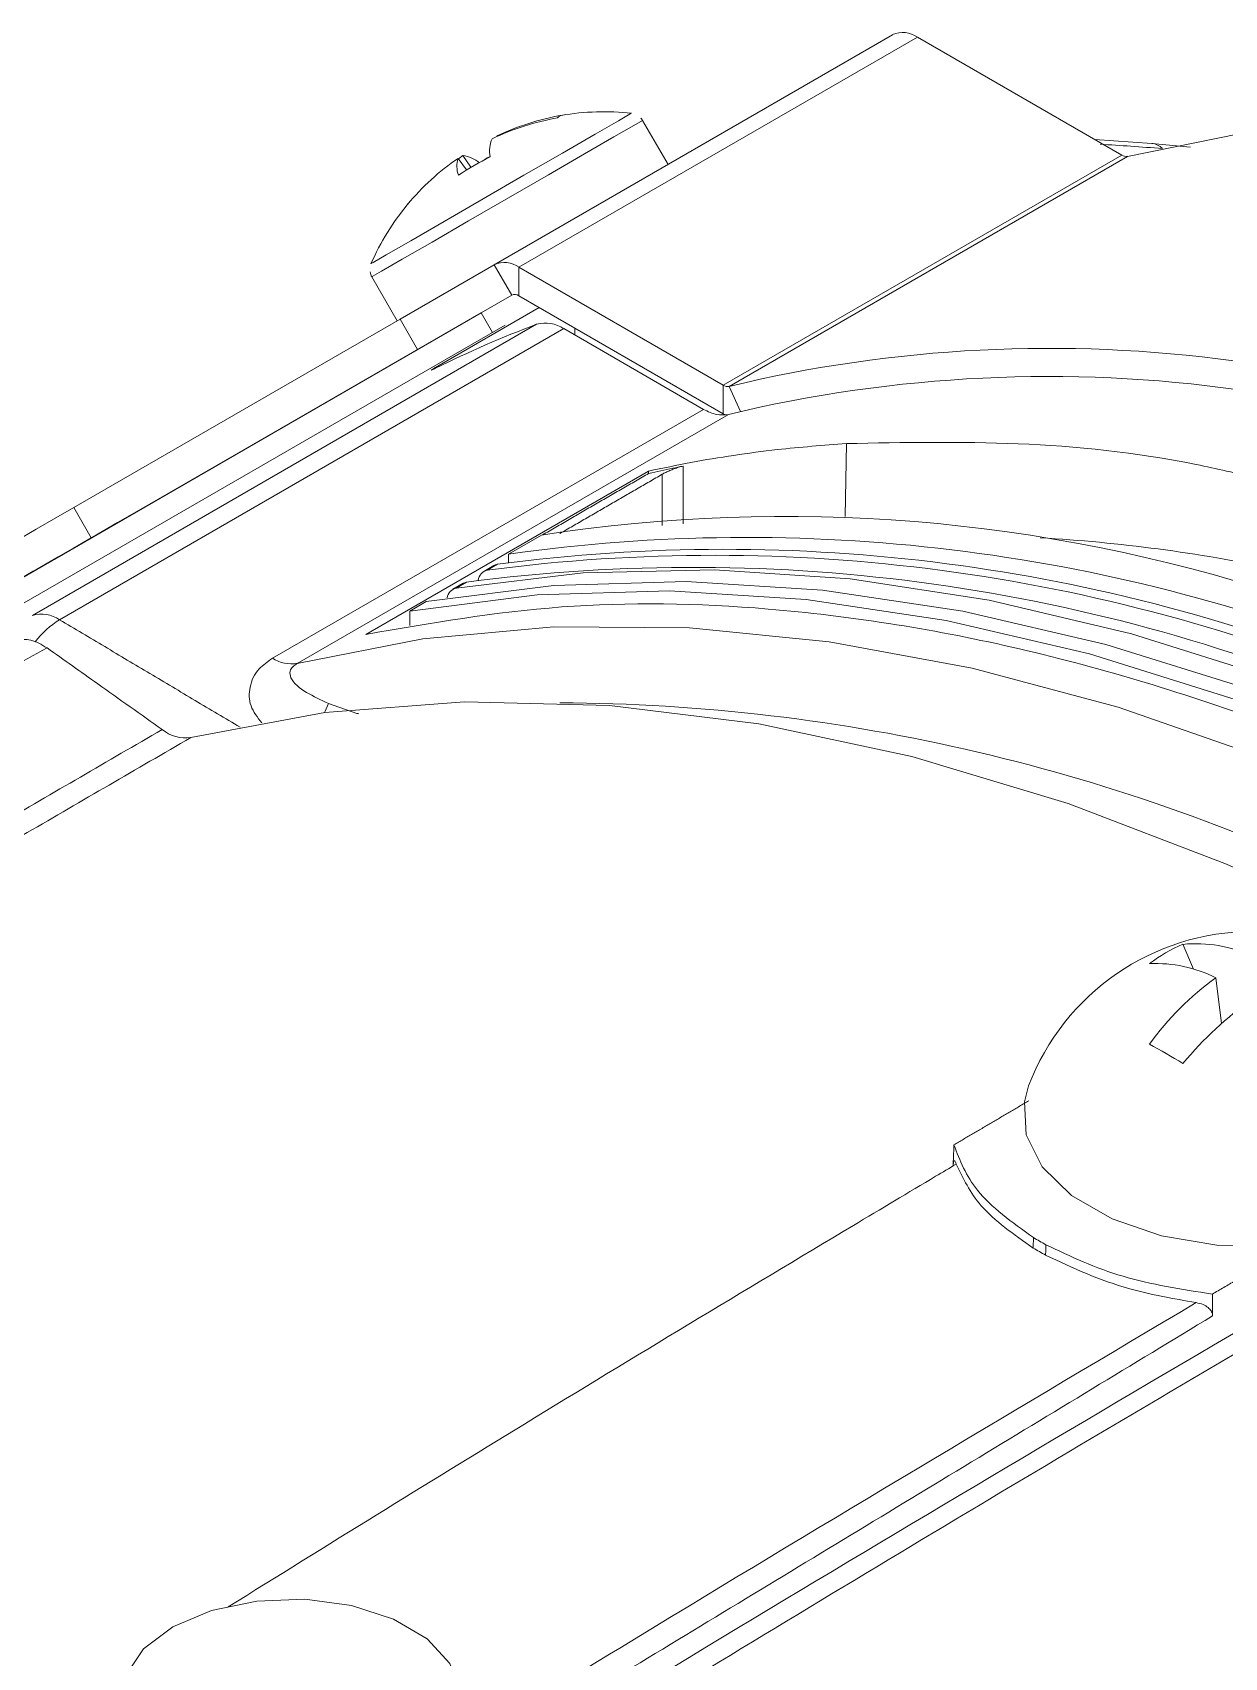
# Model space of a CAD drawing. Extents: x 2 to 136, y 1 to 99.
# Drawn here: x 12.426 to 13.653, y 14.443 to 16.115 of the extents above; entities that cross this region are included whole.
import ezdxf

# ---------------------------------------------------------------- set-up
doc = ezdxf.new("R2010")
doc.units = 0
doc.header["$MEASUREMENT"] = 0
doc.linetypes.add('SLD-Solid', pattern=[0])
doc.layers.add('OBJECT', color=7, linetype='CONTINUOUS')

msp = doc.modelspace()

# ---------------------------------------------------------------- linework, layer by layer
at = {"layer": 'OBJECT', "linetype": 'SLD-Solid', "lineweight": 15}
for p, q in [((13.3116, 16.1127), (12.9015, 15.8759)), ((13.3371, 16.1101), (12.927, 15.8734)), ((13.3371, 16.1101), (13.5474, 15.9888)), ((13.0805, 15.9792), (13.0543, 16.0245)), ((12.9042, 16.0084), (12.9045, 16.008)), ((13.5784, 16.0008), (13.5198, 16.0047)), ((13.5535, 15.9875), (13.6682, 16.0107)), ((12.8693, 15.9883), (12.8647, 15.985)), ((12.8775, 15.9762), (12.8693, 15.9883)), ((13.5474, 15.9888), (13.1372, 15.752)), ((13.6181, 15.9969), (13.5783, 16.0007)), ((12.8644, 15.9854), (12.873, 15.9735)), ((13.5535, 15.9875), (13.1434, 15.7508)), ((12.9015, 15.8759), (12.8046, 15.82)), ((12.9015, 15.8759), (12.9195, 15.8447)), ((12.927, 15.8734), (13.1372, 15.752)), ((12.927, 15.844), (12.927, 15.8734)), ((12.7754, 15.8635), (12.8016, 15.8182)), ((12.9195, 15.8447), (12.8226, 15.7888)), ((12.927, 15.844), (13.1372, 15.7226)), ((12.888, 15.8265), (12.2867, 15.4794)), ((12.8994, 15.8331), (12.5426, 15.6271)), ((12.9479, 15.8319), (12.841, 15.7703)), ((12.8685, 15.8152), (12.888, 15.8265)), ((12.888, 15.8265), (12.8997, 15.8063)), ((12.9129, 15.8139), (12.254, 15.4335)), ((12.4263, 15.5151), (12.9452, 15.8147)), ((12.4491, 15.5731), (12.8685, 15.8152)), ((12.9731, 15.8102), (12.4542, 15.5106)), ((12.8046, 15.82), (12.4687, 15.6261)), ((12.8046, 15.82), (12.8226, 15.7888)), ((12.8685, 15.8152), (12.8684, 15.8152)), ((13.117, 15.7271), (12.9731, 15.8102)), ((12.9844, 15.8036), (12.9846, 15.8107)), ((12.8226, 15.7888), (12.4867, 15.5949)), ((13.1372, 15.7226), (13.1372, 15.752)), ((13.1552, 15.725), (13.1434, 15.7508)), ((12.6732, 15.471), (13.117, 15.7271)), ((13.1426, 15.7219), (12.6988, 15.4657)), ((13.1372, 15.7226), (13.1396, 15.7214)), ((13.2643, 15.6919), (13.2626, 15.617)), ((13.0605, 15.6636), (12.7694, 15.4955)), ((12.4687, 15.6261), (12.4867, 15.5949)), ((12.9502, 15.5978), (12.9163, 15.5782)), ((12.9163, 15.5782), (12.9163, 15.5696)), ((12.9013, 15.5664), (12.8908, 15.5603)), ((12.9048, 15.5677), (12.8942, 15.5616)), ((12.8695, 15.5481), (12.859, 15.542)), ((12.873, 15.5493), (12.8625, 15.5432)), ((12.8146, 15.5195), (12.8316, 15.5293)), ((12.8146, 15.5048), (12.8146, 15.5195)), ((13.6104, 15.1766), (13.6213, 15.151)), ((13.6443, 15.1422), (13.6503, 15.0952))]:
    msp.add_line(p, q, dxfattribs=at)
at = {"layer": 'OBJECT', "linetype": 'SLD-Solid', "lineweight": 15, "flags": 128}
for points in [[(12.7747, 15.8771), (12.7768, 15.8783), (12.7904, 15.8861), (12.8157, 15.9007), (12.85, 15.9206), (12.8902, 15.9437), (12.9321, 15.968), (12.9718, 15.9909), (13.0053, 16.0102), (13.0294, 16.0241), (13.0416, 16.0312), (13.0429, 16.0319)], [(12.7754, 15.8635), (12.7759, 15.8638), (12.7856, 15.8694), (12.8067, 15.8816), (12.8375, 15.8993), (12.8751, 15.9211), (12.9163, 15.9448), (12.9573, 15.9685), (12.9946, 15.99), (13.0247, 16.0075), (13.0452, 16.0192), (13.054, 16.0243), (13.0543, 16.0245)], [(13.0541, 16.0244), (13.0532, 16.0262), (13.0524, 16.0269)], [(12.8919, 15.9842), (12.8944, 15.9858), (12.8973, 15.9875)], [(12.7737, 15.8688), (12.775, 15.8644), (12.7758, 15.8634)], [(12.3179, 15.5389), (12.3317, 15.547), (12.3485, 15.5566), (12.3675, 15.5676), (12.3879, 15.5794), (12.4091, 15.5916), (12.4302, 15.6038), (12.4503, 15.6154), (12.4687, 15.6261)], [(12.5426, 15.6271), (12.5138, 15.6105), (12.4822, 15.5922), (12.4527, 15.5752), (12.4298, 15.562), (12.4169, 15.5546), (12.4161, 15.5541), (12.4274, 15.5606), (12.4491, 15.5731)], [(12.4867, 15.5949), (12.4683, 15.5842), (12.4482, 15.5726), (12.4271, 15.5605), (12.4059, 15.5482), (12.3855, 15.5364), (12.3665, 15.5255), (12.3497, 15.5158), (12.3359, 15.5078)], [(12.8625, 15.5432), (12.993, 15.5589), (13.1284, 15.5621), (13.2679, 15.5526), (13.4111, 15.5306), (13.5574, 15.4961), (13.7061, 15.4493), (13.8145, 15.4081)], [(12.9013, 15.5664), (12.9026, 15.5671), (12.9048, 15.5677)], [(15.2201, 14.2731), (15.1634, 14.3386), (15.0229, 14.492), (14.8787, 14.6369), (14.7313, 14.7728), (14.5814, 14.8991), (14.4296, 15.0152), (14.2765, 15.1208), (14.1228, 15.2152), (13.969, 15.2983), (13.8159, 15.3695), (13.6641, 15.4286), (13.5142, 15.4754), (13.3668, 15.5097), (13.2226, 15.5313), (13.0821, 15.5402), (12.9459, 15.5362), (12.8146, 15.5195)], [(15.2201, 14.3028), (15.1804, 14.3484), (15.0399, 14.5018), (14.8957, 14.6467), (14.7483, 14.7826), (14.5984, 14.9089), (14.4465, 15.025), (14.2935, 15.1306), (14.1397, 15.225), (13.986, 15.3081), (13.8329, 15.3793), (13.6811, 15.4384), (13.5312, 15.4852), (13.3838, 15.5195), (13.2396, 15.5411), (13.0991, 15.55), (12.9629, 15.546), (12.8316, 15.5293)], [(12.8695, 15.5481), (12.8709, 15.5487), (12.873, 15.5493)], [(12.6988, 15.4657), (12.8281, 15.491), (12.9629, 15.5032), (13.1024, 15.5022), (13.2462, 15.488), (13.3936, 15.4608), (13.5439, 15.4206), (13.6966, 15.3675), (13.8509, 15.3019), (14.0062, 15.2241), (14.1618, 15.1342), (14.3171, 15.0328), (14.4714, 14.9202), (14.6241, 14.797), (14.7744, 14.6637), (14.9218, 14.5207), (15.0655, 14.3689), (15.2051, 14.2088), (15.2201, 14.1907)], [(13.7712, 15.2064), (13.6553, 15.2591), (13.4922, 15.3216), (13.3315, 15.3698), (13.1739, 15.4034), (13.0201, 15.4222), (12.8709, 15.4261), (12.7271, 15.4151), (12.5893, 15.3893)], [(12.7309, 15.4244), (12.7274, 15.4165), (12.7267, 15.4151)], [(13.4516, 15.0309), (13.4472, 15.0145), (13.4491, 14.9804), (13.4656, 14.9476), (13.4957, 14.9182), (13.5375, 14.8941), (13.5884, 14.8767), (13.6452, 14.8671), (13.7044, 14.8661), (13.7621, 14.8735), (13.8148, 14.889), (13.8592, 14.9116), (13.8924, 14.9399), (13.9125, 14.972), (13.918, 15.006), (13.9126, 15.0309)], [(12.6571, 14.5007), (12.7065, 14.5025), (12.7547, 14.4961), (12.7979, 14.4821), (12.8325, 14.4617), (12.8557, 14.4365), (12.8657, 14.4085), (12.8617, 14.38), (12.8439, 14.3534), (12.8138, 14.3307), (12.7739, 14.3138), (12.7273, 14.3041), (12.6779, 14.3024), (12.6297, 14.3088), (12.5865, 14.3227), (12.5519, 14.3431), (12.5287, 14.3684), (12.5187, 14.3963), (12.5227, 14.4248), (12.5405, 14.4515), (12.5706, 14.4742), (12.6105, 14.491), (12.6571, 14.5007)]]:
    msp.add_lwpolyline(points, dxfattribs=at)
at = {"layer": 'OBJECT', "linetype": 'SLD-Solid', "lineweight": 15}
for centre, radius, start, end in [((13.3222, 16.0893), 0.0257, 54.3822, 114.3141), ((13.0116, 15.7705), 0.2605, 99.8804, 115.5133), ((13.0148, 15.7769), 0.2566, 99.7353, 115.5298), ((12.972, 16.0234), 0.00636, 95.3673, 144.5741), ((13.0147, 15.771), 0.2624, 83.8332, 99.6554), ((12.9302, 15.9929), 0.0334, 157.5784, 190.1251), ((12.8649, 15.9552), 0.0334, 49.8707, 82.3916), ((13.552, 15.9959), 0.00849, 236.5538, 280.2129), ((13.5762, 15.9824), 0.0186, 45.219, 83.4214), ((13.0096, 15.7739), 0.2566, 124.4715, 140.2656), ((12.8895, 15.9772), 0.0264, 161.8767, 200.0235), ((13.0371, 15.7072), 0.3127, 116.5467, 123.4543), ((13.0147, 15.771), 0.2624, 140.3454, 156.1668), ((12.8154, 15.9363), 0.00352, 127.9938, 152.2341), ((12.9121, 15.8525), 0.0257, 54.3822, 114.3141), ((12.9226, 15.8379), 0.00754, 54.381, 114.3139), ((13.3648, 14.7054), 1.186, 110.7221, 116.196), ((12.9544, 15.7826), 0.0333, 55.7057, 105.9846), ((13.4728, 14.3836), 1.4063, 82.2401, 103.5471), ((13.4721, 14.3468), 1.4141, 82.02, 103.4748), ((13.1419, 15.7591), 0.00849, 236.5538, 280.2129), ((13.201, 13.9701), 1.6469, 71.9645, 98.7588), ((13.1611, 13.834), 1.7613, 68.2261, 97.9894), ((13.3662, 13.9272), 1.6706, 78.2944, 86.6561), ((13.1274, 13.795), 1.7819, 67.3206, 97.5202), ((13.1381, 13.8057), 1.7774, 67.6319, 97.5431), ((13.1059, 13.7724), 1.7921, 66.6194, 97.4685), ((12.8971, 15.5497), 0.0122, 103.5818, 172.4129), ((12.8653, 15.5314), 0.0122, 103.5818, 172.4129), ((12.4354, 15.4831), 0.0333, 55.7057, 105.9846), ((12.4978, 15.4374), 0.0852, 120.7819, 143.7253), ((12.6926, 15.5003), 0.0351, 236.5794, 280.1824), ((12.9602, 13.5037), 1.9215, 63.8342, 89.7341), ((12.5837, 15.4264), 0.0374, 230.3119, 278.532), ((13.6821, 14.9432), 0.2466, 20.836, 159.164), ((13.675, 15.025), 0.1648, 113.0749, 126.9197), ((13.6238, 15.0411), 0.1361, 64.606, 95.6229), ((13.5823, 15.0183), 0.1385, 63.4129, 92.5896), ((13.8292, 14.8892), 0.3134, 126.163, 143.8844), ((13.8993, 14.8135), 0.3759, 125.2848, 140.2139), ((12.9517, 13.9528), 1.2832, 59.1159, 60.8895), ((11.852, 12.0806), 3.2221, 59.872, 60.1333), ((11.85, 12.0667), 3.2257, 59.8721, 60.1333)]:
    msp.add_arc(centre, radius, start, end, dxfattribs=at)
for points, knots in [([(13.5892, 15.9956), (13.5676, 15.9971), (13.546, 15.9987), (13.5254, 16), (13.5254, 16)], [0, 0, 0, 0, 0.99997, 1, 1, 1, 1]), ([(12.8413, 15.7696), (12.8399, 15.7689), (12.8374, 15.7677), (12.8365, 15.7674), (12.8373, 15.768), (12.8389, 15.769), (12.8404, 15.7699), (12.841, 15.7703)], [0, 0, 0, 0, 0.339781, 0.576507, 0.754012, 0.897194, 1, 1, 1, 1]), ([(13.117, 15.7271), (13.1216, 15.7249), (13.1308, 15.7205), (13.1386, 15.7214), (13.1426, 15.7219)], [0, 0, 0, 0, 0.5, 1, 1, 1, 1]), ([(13.0605, 15.6636), (13.075, 15.6666), (13.1039, 15.6727), (13.148, 15.68), (13.2012, 15.6871), (13.2404, 15.6901), (13.2643, 15.6919)], [0, 0, 0, 0, 0.218765, 0.43753, 0.656295, 1, 1, 1, 1]), ([(13.2643, 15.6919), (13.3227, 15.693), (13.4396, 15.6953), (13.5818, 15.6811), (13.6659, 15.6612), (13.6868, 15.6562)], [0, 0, 0, 0, 0.428824, 0.857649, 1, 1, 1, 1]), ([(13.0959, 15.6687), (13.0924, 15.668), (13.0805, 15.6656), (13.0688, 15.663), (13.0605, 15.6612)], [0, 0, 0, 0, 0.298618, 1, 1, 1, 1]), ([(13.0745, 15.6603), (13.0757, 15.661), (13.078, 15.6622), (13.0823, 15.6642), (13.0868, 15.666), (13.0918, 15.6677), (13.0944, 15.6684), (13.0959, 15.6687)], [0, 0, 0, 0, 0.172842, 0.345192, 0.529672, 0.742964, 1, 1, 1, 1]), ([(13.0959, 15.6687), (13.0959, 15.6603), (13.0959, 15.6405), (13.0959, 15.6206), (13.0959, 15.6092)], [0, 0, 0, 0, 0.422138, 1, 1, 1, 1]), ([(15.2201, 14.2566), (15.1493, 14.338), (14.9987, 14.5111), (14.754, 14.7455), (14.4927, 14.9617), (14.2264, 15.146), (13.9588, 15.2971), (13.6933, 15.4112), (13.4331, 15.4888), (13.1912, 15.5263), (12.9683, 15.5301), (12.8357, 15.507), (12.7694, 15.4955)], [0, 0, 0, 0, 0.091855, 0.195255, 0.298654, 0.402383, 0.505783, 0.609182, 0.712911, 0.816311, 0.908155, 1, 1, 1, 1]), ([(12.4098, 15.4893), (12.4145, 15.4901), (12.4241, 15.4917), (12.4355, 15.485), (12.4412, 15.4816)], [0, 0, 0, 0, 0.499761, 1, 1, 1, 1]), ([(12.5598, 15.3976), (12.5377, 15.4132), (12.4982, 15.4413), (12.4586, 15.4693), (12.4412, 15.4816)], [0, 0, 0, 0, 0.56, 1, 1, 1, 1]), ([(12.6623, 15.4045), (12.6579, 15.4102), (12.6488, 15.4219), (12.6491, 15.4414), (12.6561, 15.4589), (12.6683, 15.4675), (12.6732, 15.471)], [0, 0, 0, 0, 0.26116, 0.535064, 0.811204, 1, 1, 1, 1]), ([(12.6988, 15.4657), (12.6971, 15.4646), (12.6933, 15.462), (12.6907, 15.4567), (12.6926, 15.4469), (12.7068, 15.4356), (12.7231, 15.4281), (12.7309, 15.4244)], [0, 0, 0, 0, 0.064308, 0.144324, 0.280228, 0.653315, 1, 1, 1, 1]), ([(11.2479, 14.5978), (11.2778, 14.6169), (11.4464, 14.7248), (11.6682, 14.8641), (11.914, 15.0148), (12.1254, 15.1427), (12.3406, 15.2705), (12.5036, 15.365), (12.5598, 15.3976)], [0, 0, 0, 0, 0.069093, 0.390745, 0.511364, 0.631984, 0.873208, 1, 1, 1, 1]), ([(12.5893, 15.3893), (12.5331, 15.3568), (12.3701, 15.2623), (12.1549, 15.1347), (11.9434, 15.007), (11.6973, 14.8565), (11.4751, 14.7177), (11.3063, 14.6099), (11.2765, 14.5908)], [0, 0, 0, 0, 0.126792, 0.368017, 0.488638, 0.609261, 0.930911, 1, 1, 1, 1]), ([(9.9322, 12.3504), (10.2772, 12.5932), (10.9673, 13.0786), (12.0083, 13.764), (13.0527, 14.4206), (13.7511, 14.8285), (14.1002, 15.0324)], [0, 0, 0, 0, 0.249572, 0.499144, 0.749572, 1, 1, 1, 1]), ([(14.1102, 15.0148), (13.9974, 14.9496), (13.6365, 14.7412), (13.018, 14.3709), (12.2551, 13.896), (11.4831, 13.395), (10.7121, 12.8763), (10.1995, 12.5145), (9.9433, 12.3336)], [0, 0, 0, 0, 0.080895, 0.258852, 0.443965, 0.629078, 0.814539, 1, 1, 1, 1]), ([(13.4566, 14.8748), (13.4347, 14.8904), (13.3943, 14.9194), (13.3809, 14.9542), (13.3747, 14.9702)], [0, 0, 0, 0, 0.540093, 1, 1, 1, 1]), ([(13.3739, 14.9484), (13.374, 14.9495), (13.3741, 14.9516), (13.3745, 14.9533), (13.3751, 14.954), (13.376, 14.9532), (13.3767, 14.9514), (13.3771, 14.9504)], [0, 0, 0, 0, 0.172104, 0.343699, 0.527172, 0.746258, 1, 1, 1, 1]), ([(13.3771, 14.9504), (13.37, 14.9462), (13.3347, 14.9252), (13.1866, 14.8367), (12.9438, 14.6908), (12.7293, 14.5578), (12.6277, 14.4947)], [0, 0, 0, 0, 0.028246, 0.141231, 0.593174, 1, 1, 1, 1]), ([(13.3771, 14.9504), (13.3841, 14.9357), (13.3991, 14.9043), (13.4364, 14.878), (13.4563, 14.864)], [0, 0, 0, 0, 0.466003, 1, 1, 1, 1]), ([(13.6407, 14.8166), (13.609, 14.8215), (13.5455, 14.8314), (13.4947, 14.8554), (13.4693, 14.8674)], [0, 0, 0, 0, 0.499339, 1, 1, 1, 1]), ([(13.4691, 14.8567), (13.4967, 14.8437), (13.5434, 14.8219), (13.6007, 14.8119), (13.624, 14.8078)], [0, 0, 0, 0, 0.593206, 1, 1, 1, 1]), ([(12.638, 14.2104), (12.6451, 14.2148), (12.6805, 14.2368), (12.8291, 14.329), (13.1505, 14.5264), (13.4439, 14.7008), (13.624, 14.8078)], [0, 0, 0, 0, 0.021546, 0.107731, 0.452475, 1, 1, 1, 1]), ([(13.624, 14.8078), (13.6265, 14.8073), (13.6309, 14.8063), (13.6362, 14.8031), (13.6396, 14.7994), (13.6409, 14.7963), (13.641, 14.7946), (13.641, 14.7942)], [0, 0, 0, 0, 0.308562, 0.55172, 0.748639, 0.946745, 1, 1, 1, 1])]:
    msp.add_open_spline(points, degree=3, knots=knots, dxfattribs=at)
for points in [[(12.9512, 15.5979), (13.0605, 15.6612)], [(12.9691, 15.5993), (13.0745, 15.6603)], [(13.0605, 15.6636), (13.0605, 15.6612)], [(13.0745, 15.6075), (13.0745, 15.6603)], [(12.4542, 15.5106), (12.64, 15.3999)], [(12.4412, 15.4816), (11.8052, 15.1282)], [(12.7309, 15.4244), (12.7621, 15.4136)], [(13.4518, 15.0155), (13.3747, 14.9702)], [(13.3747, 14.9702), (13.3739, 14.9484)], [(13.4563, 14.864), (13.4566, 14.8748)], [(13.4693, 14.8674), (13.4691, 14.8567)], [(13.6407, 14.8166), (13.7352, 14.8716)], [(13.641, 14.7942), (13.6407, 14.8166)], [(13.641, 14.7942), (12.6485, 14.193)]]:
    msp.add_open_spline(points, degree=1, dxfattribs=at)

doc.saveas('drawing.dxf')
